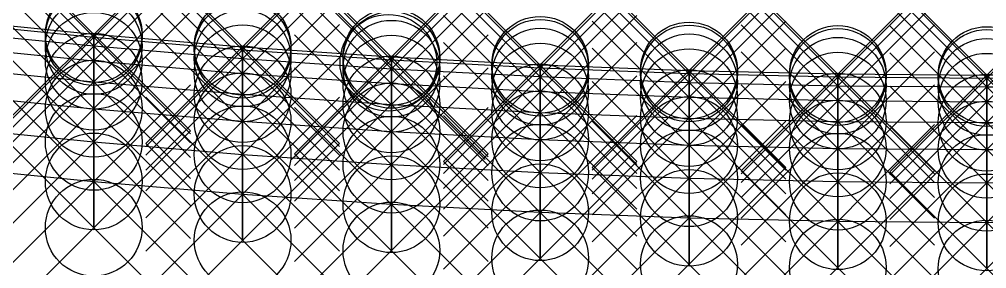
# Model space of a CAD drawing. Header units: inches. Extents: x 0.5 to 40.5, y -2.1 to 1.9.
# Drawn here: x 10.5 to 20.5, y -2.13 to 0.44 of the extents above; entities that cross this region are included whole.
import ezdxf

# ---------------------------------------------------------------- set-up
doc = ezdxf.new("R2010")
doc.units = ezdxf.units.IN
doc.header["$MEASUREMENT"] = 0
doc.header["$PDMODE"] = 35
for name, color, linetype in [('GF_Glass_02', 210, 'Continuous'), ('GF_Glass_03', 210, 'Continuous'), ('MF_horizontal', 104, 'Continuous'), ('MF_vertical', 44, 'Continuous'), ('NF_Glassload', 150, 'Continuous'), ('NF_RestraintsXYZ', 70, 'Continuous'), ('NF_Windload_01', 40, 'Continuous'), ('NF_Windload_02', 40, 'Continuous'), ('NF_Windload_03', 40, 'Continuous'), ('NF_Windload_04', 40, 'Continuous'), ('NF_Windload_05', 40, 'Continuous'), ('NF_Windload_06', 40, 'Continuous'), ('NF_Windload_07', 40, 'Continuous'), ('NF_Windload_08', 40, 'Continuous'), ('NF_Windload_09', 40, 'Continuous'), ('NF_Windload_10', 40, 'Continuous'), ('NF_Windload_11', 40, 'Continuous'), ('NF_Windload_12', 40, 'Continuous'), ('NF_Windload_13', 40, 'Continuous'), ('NF_Windload_14', 40, 'Continuous'), ('NF_Windload_15', 40, 'Continuous')]:
    doc.layers.add(name, color=color, linetype=linetype)

msp = doc.modelspace()

# ---------------------------------------------------------------- linework, layer by layer
for p, q in [((9.731, 0.442, 12.5), (11.269, 0.289, 12.5)), ((9.731, 0.412, 14.062), (11.269, 0.259, 14.062)), ((9.731, 0.412, 10.938), (11.269, 0.259, 10.938)), ((9.731, 0.32, 15.625), (11.269, 0.167, 15.625)), ((9.731, 0.32, 9.375), (11.269, 0.167, 9.375)), ((11.269, 0.289, 12.5), (12.808, 0.16, 12.5)), ((11.269, 0.259, 14.062), (11.269, 0.289, 12.5)), ((11.269, 0.289, 12.5), (11.269, 0.259, 10.938)), ((11.269, 0.259, 14.062), (12.808, 0.129, 14.062)), ((11.269, 0.259, 10.938), (12.808, 0.129, 10.938)), ((11.269, 0.167, 15.625), (11.269, 0.259, 14.062)), ((11.269, 0.259, 10.938), (11.269, 0.167, 9.375)), ((9.731, 0.167, 17.188), (11.269, 0.014, 17.188)), ((9.731, 0.167, 7.812), (11.269, 0.014, 7.812)), ((11.269, 0.167, 15.625), (12.808, 0.038, 15.625)), ((11.269, 0.167, 9.375), (12.808, 0.038, 9.375)), ((11.269, 0.014, 17.188), (11.269, 0.167, 15.625)), ((11.269, 0.167, 9.375), (11.269, 0.014, 7.812)), ((12.808, 0.16, 12.5), (14.346, 0.054, 12.5)), ((12.808, 0.129, 14.062), (12.808, 0.16, 12.5)), ((12.808, 0.16, 12.5), (12.808, 0.129, 10.938)), ((12.808, 0.129, 14.062), (14.346, 0.023, 14.062)), ((12.808, 0.129, 10.938), (14.346, 0.023, 10.938)), ((12.808, 0.038, 15.625), (12.808, 0.129, 14.062)), ((12.808, 0.129, 10.938), (12.808, 0.038, 9.375)), ((11.269, 0.014, 17.188), (12.808, -0.116, 17.188)), ((11.269, 0.014, 7.812), (12.808, -0.116, 7.812)), ((11.269, -0.202, 18.75), (11.269, 0.014, 17.188)), ((11.269, 0.014, 7.812), (11.269, -0.202, 6.25)), ((12.808, 0.038, 15.625), (14.346, -0.068, 15.625)), ((12.808, 0.038, 9.375), (14.346, -0.068, 9.375)), ((12.808, -0.116, 17.188), (12.808, 0.038, 15.625)), ((12.808, 0.038, 9.375), (12.808, -0.116, 7.812)), ((14.346, 0.054, 12.5), (15.884, -0.028, 12.5)), ((14.346, 0.023, 14.062), (14.346, 0.054, 12.5)), ((14.346, 0.054, 12.5), (14.346, 0.023, 10.938)), ((14.346, 0.023, 14.062), (15.884, -0.059, 14.062)), ((14.346, 0.023, 10.938), (15.884, -0.059, 10.938)), ((14.346, -0.068, 15.625), (14.346, 0.023, 14.062)), ((14.346, 0.023, 10.938), (14.346, -0.068, 9.375)), ((9.731, -0.049, 18.75), (11.269, -0.202, 18.75)), ((9.731, -0.049, 6.25), (11.269, -0.202, 6.25)), ((14.346, -0.068, 15.625), (15.884, -0.15, 15.625)), ((14.346, -0.068, 9.375), (15.884, -0.15, 9.375)), ((14.346, -0.222, 17.188), (14.346, -0.068, 15.625)), ((14.346, -0.068, 9.375), (14.346, -0.222, 7.812)), ((15.884, -0.028, 12.5), (17.423, -0.087, 12.5)), ((15.884, -0.059, 14.062), (15.884, -0.028, 12.5)), ((15.884, -0.028, 12.5), (15.884, -0.059, 10.938)), ((15.884, -0.059, 14.062), (17.423, -0.117, 14.062)), ((15.884, -0.059, 10.938), (17.423, -0.117, 10.938)), ((15.884, -0.15, 15.625), (15.884, -0.059, 14.062)), ((15.884, -0.059, 10.938), (15.884, -0.15, 9.375)), ((17.423, -0.087, 12.5), (18.961, -0.122, 12.5)), ((17.423, -0.117, 14.062), (17.423, -0.087, 12.5)), ((17.423, -0.087, 12.5), (17.423, -0.117, 10.938)), ((12.808, -0.116, 17.188), (14.346, -0.222, 17.188)), ((12.808, -0.116, 7.812), (14.346, -0.222, 7.812)), ((12.808, -0.331, 18.75), (12.808, -0.116, 17.188)), ((12.808, -0.116, 7.812), (12.808, -0.331, 6.25)), ((15.884, -0.15, 15.625), (17.423, -0.209, 15.625)), ((15.884, -0.15, 9.375), (17.423, -0.209, 9.375)), ((15.884, -0.304, 17.188), (15.884, -0.15, 15.625)), ((15.884, -0.15, 9.375), (15.884, -0.304, 7.812)), ((17.423, -0.117, 14.062), (18.961, -0.153, 14.062)), ((17.423, -0.117, 10.938), (18.961, -0.153, 10.938)), ((17.423, -0.209, 15.625), (17.423, -0.117, 14.062)), ((17.423, -0.117, 10.938), (17.423, -0.209, 9.375)), ((18.961, -0.122, 12.5), (20.5, -0.134, 12.5)), ((18.961, -0.153, 14.062), (18.961, -0.122, 12.5)), ((18.961, -0.122, 12.5), (18.961, -0.153, 10.938)), ((18.961, -0.153, 14.062), (20.5, -0.164, 14.062)), ((18.961, -0.153, 10.938), (20.5, -0.164, 10.938)), ((18.961, -0.244, 15.625), (18.961, -0.153, 14.062)), ((18.961, -0.153, 10.938), (18.961, -0.244, 9.375)), ((20.5, -0.134, 12.5), (22.038, -0.122, 12.5)), ((20.5, -0.164, 14.062), (20.5, -0.134, 12.5)), ((20.5, -0.134, 12.5), (20.5, -0.164, 10.938)), ((20.5, -0.164, 14.062), (22.038, -0.153, 14.062)), ((20.5, -0.164, 10.938), (22.038, -0.153, 10.938)), ((20.5, -0.256, 15.625), (20.5, -0.164, 14.062)), ((20.5, -0.164, 10.938), (20.5, -0.256, 9.375)), ((11.269, -0.202, 18.75), (12.808, -0.331, 18.75)), ((11.269, -0.202, 6.25), (12.808, -0.331, 6.25)), ((11.269, -0.481, 20.312), (11.269, -0.202, 18.75)), ((11.269, -0.202, 6.25), (11.269, -0.481, 4.688)), ((14.346, -0.222, 17.188), (15.884, -0.304, 17.188)), ((14.346, -0.222, 7.812), (15.884, -0.304, 7.812)), ((14.346, -0.437, 18.75), (14.346, -0.222, 17.188)), ((14.346, -0.222, 7.812), (14.346, -0.437, 6.25)), ((17.423, -0.209, 15.625), (18.961, -0.244, 15.625)), ((17.423, -0.209, 9.375), (18.961, -0.244, 9.375)), ((17.423, -0.362, 17.188), (17.423, -0.209, 15.625)), ((17.423, -0.209, 9.375), (17.423, -0.362, 7.812)), ((18.961, -0.244, 15.625), (20.5, -0.256, 15.625)), ((18.961, -0.244, 9.375), (20.5, -0.256, 9.375)), ((18.961, -0.397, 17.188), (18.961, -0.244, 15.625)), ((18.961, -0.244, 9.375), (18.961, -0.397, 7.812)), ((20.5, -0.256, 15.625), (22.038, -0.244, 15.625)), ((20.5, -0.256, 9.375), (22.038, -0.244, 9.375)), ((20.5, -0.409, 17.188), (20.5, -0.256, 15.625)), ((20.5, -0.256, 9.375), (20.5, -0.409, 7.812)), ((9.731, -0.328, 20.312), (11.269, -0.481, 20.312)), ((9.731, -0.328, 4.688), (11.269, -0.481, 4.688)), ((12.808, -0.331, 18.75), (14.346, -0.437, 18.75)), ((12.808, -0.331, 6.25), (14.346, -0.437, 6.25)), ((12.808, -0.61, 20.312), (12.808, -0.331, 18.75)), ((12.808, -0.331, 6.25), (12.808, -0.61, 4.688)), ((15.884, -0.304, 17.188), (17.423, -0.362, 17.188)), ((15.884, -0.304, 7.812), (17.423, -0.362, 7.812)), ((15.884, -0.519, 18.75), (15.884, -0.304, 17.188)), ((15.884, -0.304, 7.812), (15.884, -0.519, 6.25)), ((17.423, -0.362, 17.188), (18.961, -0.397, 17.188)), ((17.423, -0.362, 7.812), (18.961, -0.397, 7.812)), ((17.423, -0.578, 18.75), (17.423, -0.362, 17.188)), ((17.423, -0.362, 7.812), (17.423, -0.578, 6.25)), ((18.961, -0.397, 17.188), (20.5, -0.409, 17.188)), ((18.961, -0.397, 7.812), (20.5, -0.409, 7.812)), ((18.961, -0.613, 18.75), (18.961, -0.397, 17.188)), ((18.961, -0.397, 7.812), (18.961, -0.613, 6.25)), ((20.5, -0.409, 17.188), (22.038, -0.397, 17.188)), ((20.5, -0.409, 7.812), (22.038, -0.397, 7.812)), ((11.269, -0.481, 20.312), (12.808, -0.61, 20.312)), ((11.269, -0.481, 4.688), (12.808, -0.61, 4.688)), ((11.269, -0.824, 21.875), (11.269, -0.481, 20.312)), ((11.269, -0.481, 4.688), (11.269, -0.824, 3.125)), ((14.346, -0.437, 18.75), (15.884, -0.519, 18.75)), ((14.346, -0.437, 6.25), (15.884, -0.519, 6.25)), ((14.346, -0.716, 20.312), (14.346, -0.437, 18.75)), ((14.346, -0.437, 6.25), (14.346, -0.716, 4.688)), ((20.5, -0.625, 18.75), (20.5, -0.409, 17.188)), ((20.5, -0.409, 7.812), (20.5, -0.625, 6.25)), ((15.884, -0.519, 18.75), (17.423, -0.578, 18.75)), ((15.884, -0.519, 6.25), (17.423, -0.578, 6.25)), ((15.884, -0.798, 20.312), (15.884, -0.519, 18.75)), ((15.884, -0.519, 6.25), (15.884, -0.798, 4.688)), ((17.423, -0.578, 18.75), (18.961, -0.613, 18.75)), ((17.423, -0.578, 6.25), (18.961, -0.613, 6.25)), ((17.423, -0.857, 20.312), (17.423, -0.578, 18.75)), ((17.423, -0.578, 6.25), (17.423, -0.857, 4.688)), ((9.731, -0.671, 21.875), (11.269, -0.824, 21.875)), ((9.731, -0.671, 3.125), (11.269, -0.824, 3.125)), ((12.808, -0.61, 20.312), (14.346, -0.716, 20.312)), ((12.808, -0.61, 4.688), (14.346, -0.716, 4.688)), ((12.808, -0.953, 21.875), (12.808, -0.61, 20.312)), ((12.808, -0.61, 4.688), (12.808, -0.953, 3.125)), ((18.961, -0.613, 18.75), (20.5, -0.625, 18.75)), ((18.961, -0.613, 6.25), (20.5, -0.625, 6.25)), ((18.961, -0.892, 20.312), (18.961, -0.613, 18.75)), ((18.961, -0.613, 6.25), (18.961, -0.892, 4.688)), ((20.5, -0.625, 18.75), (22.038, -0.613, 18.75)), ((20.5, -0.625, 6.25), (22.038, -0.613, 6.25)), ((20.5, -0.904, 20.312), (20.5, -0.625, 18.75)), ((20.5, -0.625, 6.25), (20.5, -0.904, 4.688)), ((14.346, -0.716, 20.312), (15.884, -0.798, 20.312)), ((14.346, -0.716, 4.688), (15.884, -0.798, 4.688)), ((14.346, -1.059, 21.875), (14.346, -0.716, 20.312)), ((14.346, -0.716, 4.688), (14.346, -1.059, 3.125)), ((15.884, -0.798, 20.312), (17.423, -0.857, 20.312)), ((15.884, -0.798, 4.688), (17.423, -0.857, 4.688)), ((15.884, -1.141, 21.875), (15.884, -0.798, 20.312)), ((15.884, -0.798, 4.688), (15.884, -1.141, 3.125)), ((11.269, -0.824, 21.875), (12.808, -0.953, 21.875)), ((11.269, -0.824, 3.125), (12.808, -0.953, 3.125)), ((11.269, -1.233, 23.438), (11.269, -0.824, 21.875)), ((11.269, -0.824, 3.125), (11.269, -1.233, 1.562)), ((17.423, -0.857, 20.312), (18.961, -0.892, 20.312)), ((17.423, -0.857, 4.688), (18.961, -0.892, 4.688)), ((17.423, -1.2, 21.875), (17.423, -0.857, 20.312)), ((17.423, -0.857, 4.688), (17.423, -1.2, 3.125)), ((18.961, -0.892, 20.312), (20.5, -0.904, 20.312)), ((18.961, -0.892, 4.688), (20.5, -0.904, 4.688)), ((18.961, -1.235, 21.875), (18.961, -0.892, 20.312)), ((18.961, -0.892, 4.688), (18.961, -1.235, 3.125)), ((20.5, -0.904, 20.312), (22.038, -0.892, 20.312)), ((20.5, -0.904, 4.688), (22.038, -0.892, 4.688)), ((12.808, -0.953, 21.875), (14.346, -1.059, 21.875)), ((12.808, -0.953, 3.125), (14.346, -1.059, 3.125)), ((12.808, -1.363, 23.438), (12.808, -0.953, 21.875)), ((12.808, -0.953, 3.125), (12.808, -1.363, 1.562)), ((20.5, -1.247, 21.875), (20.5, -0.904, 20.312)), ((20.5, -0.904, 4.688), (20.5, -1.247, 3.125)), ((9.731, -1.08, 23.438), (11.269, -1.233, 23.438)), ((9.731, -1.08, 1.562), (11.269, -1.233, 1.562)), ((14.346, -1.059, 21.875), (15.884, -1.141, 21.875)), ((14.346, -1.059, 3.125), (15.884, -1.141, 3.125)), ((14.346, -1.468, 23.438), (14.346, -1.059, 21.875)), ((14.346, -1.059, 3.125), (14.346, -1.468, 1.562)), ((15.884, -1.141, 21.875), (17.423, -1.2, 21.875)), ((15.884, -1.141, 3.125), (17.423, -1.2, 3.125)), ((15.884, -1.551, 23.438), (15.884, -1.141, 21.875)), ((15.884, -1.141, 3.125), (15.884, -1.551, 1.562)), ((17.423, -1.2, 21.875), (18.961, -1.235, 21.875)), ((17.423, -1.2, 3.125), (18.961, -1.235, 3.125)), ((17.423, -1.609, 23.438), (17.423, -1.2, 21.875)), ((17.423, -1.2, 3.125), (17.423, -1.609, 1.562)), ((11.269, -1.233, 23.438), (12.808, -1.363, 23.438)), ((11.269, -1.233, 1.562), (12.808, -1.363, 1.562)), ((11.269, -1.711, 25), (11.269, -1.233, 23.438)), ((11.269, -1.233, 1.562), (11.269, -1.711)), ((18.961, -1.235, 21.875), (20.5, -1.247, 21.875)), ((18.961, -1.235, 3.125), (20.5, -1.247, 3.125)), ((18.961, -1.644, 23.438), (18.961, -1.235, 21.875)), ((18.961, -1.235, 3.125), (18.961, -1.644, 1.562)), ((20.5, -1.247, 21.875), (22.038, -1.235, 21.875)), ((20.5, -1.247, 3.125), (22.038, -1.235, 3.125)), ((20.5, -1.656, 23.438), (20.5, -1.247, 21.875)), ((20.5, -1.247, 3.125), (20.5, -1.656, 1.562)), ((12.808, -1.363, 23.438), (14.346, -1.468, 23.438)), ((12.808, -1.363, 1.562), (14.346, -1.468, 1.562)), ((12.808, -1.84, 25), (12.808, -1.363, 23.438)), ((12.808, -1.363, 1.562), (12.808, -1.84)), ((14.346, -1.468, 23.438), (15.884, -1.551, 23.438)), ((14.346, -1.468, 1.562), (15.884, -1.551, 1.562)), ((14.346, -1.946, 25), (14.346, -1.468, 23.438)), ((14.346, -1.468, 1.562), (14.346, -1.946)), ((15.884, -1.551, 23.438), (17.423, -1.609, 23.438)), ((15.884, -1.551, 1.562), (17.423, -1.609, 1.562)), ((15.884, -2.028, 25), (15.884, -1.551, 23.438)), ((15.884, -1.551, 1.562), (15.884, -2.028)), ((17.423, -1.609, 23.438), (18.961, -1.644, 23.438)), ((17.423, -1.609, 1.562), (18.961, -1.644, 1.562)), ((17.423, -2.087, 25), (17.423, -1.609, 23.438)), ((17.423, -1.609, 1.562), (17.423, -2.087)), ((18.961, -1.644, 23.438), (20.5, -1.656, 23.438)), ((18.961, -1.644, 1.562), (20.5, -1.656, 1.562)), ((18.961, -2.122, 25), (18.961, -1.644, 23.438)), ((18.961, -1.644, 1.562), (18.961, -2.122)), ((20.5, -1.656, 23.438), (22.038, -1.644, 23.438)), ((20.5, -1.656, 1.562), (22.038, -1.644, 1.562)), ((20.5, -2.134, 25), (20.5, -1.656, 23.438)), ((20.5, -1.656, 1.562), (20.5, -2.134))]:
    msp.add_line(p, q)
at = {"layer": 'GF_Glass_02'}
for p in [(12.808, 0.129, 10.938), (12.808, 0.038, 9.375), (14.315, -0.007, 10.938), (14.346, -0.068, 9.375)]:
    msp.add_point(p, dxfattribs=at)
at = {"layer": 'GF_Glass_03'}
for p in [(18.961, -0.122, 12.5), (18.961, -0.153, 14.062), (20.5, -0.134, 12.5), (20.5, -0.164, 14.062)]:
    msp.add_point(p, dxfattribs=at)
at = {"layer": 'MF_horizontal'}
for p, q in [((9.731, 0.442, 12.5), (11.269, 0.289, 12.5)), ((9.731, 0.412, 14.062), (11.269, 0.259, 14.062)), ((9.731, 0.412, 10.938), (11.269, 0.259, 10.938)), ((9.731, 0.32, 15.625), (11.269, 0.167, 15.625)), ((9.731, 0.32, 9.375), (11.269, 0.167, 9.375)), ((11.269, 0.289, 12.5), (12.808, 0.16, 12.5)), ((11.269, 0.259, 14.062), (12.808, 0.129, 14.062)), ((11.269, 0.259, 10.938), (12.808, 0.129, 10.938)), ((9.731, 0.167, 17.188), (11.269, 0.014, 17.188)), ((9.731, 0.167, 7.812), (11.269, 0.014, 7.812)), ((11.269, 0.167, 15.625), (12.808, 0.038, 15.625)), ((11.269, 0.167, 9.375), (12.808, 0.038, 9.375)), ((12.808, 0.16, 12.5), (14.346, 0.054, 12.5)), ((12.808, 0.129, 14.062), (14.346, 0.023, 14.062)), ((12.808, 0.129, 10.938), (14.346, 0.023, 10.938)), ((11.269, 0.014, 17.188), (12.808, -0.116, 17.188)), ((11.269, 0.014, 7.812), (12.808, -0.116, 7.812)), ((12.808, 0.038, 15.625), (14.346, -0.068, 15.625)), ((12.808, 0.038, 9.375), (14.346, -0.068, 9.375)), ((14.346, 0.054, 12.5), (15.884, -0.028, 12.5)), ((14.346, 0.023, 14.062), (15.884, -0.059, 14.062)), ((14.346, 0.023, 10.938), (15.884, -0.059, 10.938)), ((9.731, -0.049, 18.75), (11.269, -0.202, 18.75)), ((9.731, -0.049, 6.25), (11.269, -0.202, 6.25)), ((14.346, -0.068, 15.625), (15.884, -0.15, 15.625)), ((14.346, -0.068, 9.375), (15.884, -0.15, 9.375)), ((15.884, -0.028, 12.5), (17.423, -0.087, 12.5)), ((15.884, -0.059, 14.062), (17.423, -0.117, 14.062)), ((15.884, -0.059, 10.938), (17.423, -0.117, 10.938)), ((17.423, -0.087, 12.5), (18.961, -0.122, 12.5)), ((12.808, -0.116, 17.188), (14.346, -0.222, 17.188)), ((12.808, -0.116, 7.812), (14.346, -0.222, 7.812)), ((15.884, -0.15, 15.625), (17.423, -0.209, 15.625)), ((15.884, -0.15, 9.375), (17.423, -0.209, 9.375)), ((17.423, -0.117, 14.062), (18.961, -0.153, 14.062)), ((17.423, -0.117, 10.938), (18.961, -0.153, 10.938)), ((18.961, -0.122, 12.5), (20.5, -0.134, 12.5)), ((18.961, -0.153, 14.062), (20.5, -0.164, 14.062)), ((18.961, -0.153, 10.938), (20.5, -0.164, 10.938)), ((20.5, -0.134, 12.5), (22.038, -0.122, 12.5)), ((20.5, -0.164, 14.062), (22.038, -0.153, 14.062)), ((20.5, -0.164, 10.938), (22.038, -0.153, 10.938)), ((11.269, -0.202, 18.75), (12.808, -0.331, 18.75)), ((11.269, -0.202, 6.25), (12.808, -0.331, 6.25)), ((14.346, -0.222, 17.188), (15.884, -0.304, 17.188)), ((14.346, -0.222, 7.812), (15.884, -0.304, 7.812)), ((17.423, -0.209, 15.625), (18.961, -0.244, 15.625)), ((17.423, -0.209, 9.375), (18.961, -0.244, 9.375)), ((18.961, -0.244, 15.625), (20.5, -0.256, 15.625)), ((18.961, -0.244, 9.375), (20.5, -0.256, 9.375)), ((20.5, -0.256, 15.625), (22.038, -0.244, 15.625)), ((20.5, -0.256, 9.375), (22.038, -0.244, 9.375)), ((9.731, -0.328, 20.312), (11.269, -0.481, 20.312)), ((9.731, -0.328, 4.688), (11.269, -0.481, 4.688)), ((12.808, -0.331, 18.75), (14.346, -0.437, 18.75)), ((12.808, -0.331, 6.25), (14.346, -0.437, 6.25)), ((15.884, -0.304, 17.188), (17.423, -0.362, 17.188)), ((15.884, -0.304, 7.812), (17.423, -0.362, 7.812)), ((17.423, -0.362, 17.188), (18.961, -0.397, 17.188)), ((17.423, -0.362, 7.812), (18.961, -0.397, 7.812)), ((18.961, -0.397, 17.188), (20.5, -0.409, 17.188)), ((18.961, -0.397, 7.812), (20.5, -0.409, 7.812)), ((20.5, -0.409, 17.188), (22.038, -0.397, 17.188)), ((20.5, -0.409, 7.812), (22.038, -0.397, 7.812)), ((11.269, -0.481, 20.312), (12.808, -0.61, 20.312)), ((11.269, -0.481, 4.688), (12.808, -0.61, 4.688)), ((14.346, -0.437, 18.75), (15.884, -0.519, 18.75)), ((14.346, -0.437, 6.25), (15.884, -0.519, 6.25)), ((15.884, -0.519, 18.75), (17.423, -0.578, 18.75)), ((15.884, -0.519, 6.25), (17.423, -0.578, 6.25)), ((17.423, -0.578, 18.75), (18.961, -0.613, 18.75)), ((17.423, -0.578, 6.25), (18.961, -0.613, 6.25)), ((9.731, -0.671, 21.875), (11.269, -0.824, 21.875)), ((9.731, -0.671, 3.125), (11.269, -0.824, 3.125)), ((12.808, -0.61, 20.312), (14.346, -0.716, 20.312)), ((12.808, -0.61, 4.688), (14.346, -0.716, 4.688)), ((18.961, -0.613, 18.75), (20.5, -0.625, 18.75)), ((18.961, -0.613, 6.25), (20.5, -0.625, 6.25)), ((20.5, -0.625, 18.75), (22.038, -0.613, 18.75)), ((20.5, -0.625, 6.25), (22.038, -0.613, 6.25)), ((14.346, -0.716, 20.312), (15.884, -0.798, 20.312)), ((14.346, -0.716, 4.688), (15.884, -0.798, 4.688)), ((15.884, -0.798, 20.312), (17.423, -0.857, 20.312)), ((15.884, -0.798, 4.688), (17.423, -0.857, 4.688)), ((11.269, -0.824, 21.875), (12.808, -0.953, 21.875)), ((11.269, -0.824, 3.125), (12.808, -0.953, 3.125)), ((17.423, -0.857, 20.312), (18.961, -0.892, 20.312)), ((17.423, -0.857, 4.688), (18.961, -0.892, 4.688)), ((18.961, -0.892, 20.312), (20.5, -0.904, 20.312)), ((18.961, -0.892, 4.688), (20.5, -0.904, 4.688)), ((20.5, -0.904, 20.312), (22.038, -0.892, 20.312)), ((20.5, -0.904, 4.688), (22.038, -0.892, 4.688)), ((12.808, -0.953, 21.875), (14.346, -1.059, 21.875)), ((12.808, -0.953, 3.125), (14.346, -1.059, 3.125)), ((9.731, -1.08, 23.438), (11.269, -1.233, 23.438)), ((9.731, -1.08, 1.562), (11.269, -1.233, 1.562)), ((14.346, -1.059, 21.875), (15.884, -1.141, 21.875)), ((14.346, -1.059, 3.125), (15.884, -1.141, 3.125)), ((15.884, -1.141, 21.875), (17.423, -1.2, 21.875)), ((15.884, -1.141, 3.125), (17.423, -1.2, 3.125)), ((17.423, -1.2, 21.875), (18.961, -1.235, 21.875)), ((17.423, -1.2, 3.125), (18.961, -1.235, 3.125)), ((11.269, -1.233, 23.438), (12.808, -1.363, 23.438)), ((11.269, -1.233, 1.562), (12.808, -1.363, 1.562)), ((18.961, -1.235, 21.875), (20.5, -1.247, 21.875)), ((18.961, -1.235, 3.125), (20.5, -1.247, 3.125)), ((20.5, -1.247, 21.875), (22.038, -1.235, 21.875)), ((20.5, -1.247, 3.125), (22.038, -1.235, 3.125)), ((12.808, -1.363, 23.438), (14.346, -1.468, 23.438)), ((12.808, -1.363, 1.562), (14.346, -1.468, 1.562)), ((14.346, -1.468, 23.438), (15.884, -1.551, 23.438)), ((14.346, -1.468, 1.562), (15.884, -1.551, 1.562)), ((15.884, -1.551, 23.438), (17.423, -1.609, 23.438)), ((15.884, -1.551, 1.562), (17.423, -1.609, 1.562)), ((17.423, -1.609, 23.438), (18.961, -1.644, 23.438)), ((17.423, -1.609, 1.562), (18.961, -1.644, 1.562)), ((18.961, -1.644, 23.438), (20.5, -1.656, 23.438)), ((18.961, -1.644, 1.562), (20.5, -1.656, 1.562)), ((20.5, -1.656, 23.438), (22.038, -1.644, 23.438)), ((20.5, -1.656, 1.562), (22.038, -1.644, 1.562))]:
    msp.add_line(p, q, dxfattribs=at)
at = {"layer": 'MF_vertical'}
for p, q in [((11.269, 0.259, 14.062), (11.269, 0.289, 12.5)), ((11.269, 0.289, 12.5), (11.269, 0.259, 10.938)), ((11.269, 0.167, 15.625), (11.269, 0.259, 14.062)), ((11.269, 0.259, 10.938), (11.269, 0.167, 9.375)), ((11.269, 0.014, 17.188), (11.269, 0.167, 15.625)), ((11.269, 0.167, 9.375), (11.269, 0.014, 7.812)), ((12.808, 0.129, 14.062), (12.808, 0.16, 12.5)), ((12.808, 0.16, 12.5), (12.808, 0.129, 10.938)), ((12.808, 0.038, 15.625), (12.808, 0.129, 14.062)), ((12.808, 0.129, 10.938), (12.808, 0.038, 9.375)), ((11.269, -0.202, 18.75), (11.269, 0.014, 17.188)), ((11.269, 0.014, 7.812), (11.269, -0.202, 6.25)), ((12.808, -0.116, 17.188), (12.808, 0.038, 15.625)), ((12.808, 0.038, 9.375), (12.808, -0.116, 7.812)), ((14.346, 0.023, 14.062), (14.346, 0.054, 12.5)), ((14.346, 0.054, 12.5), (14.346, 0.023, 10.938)), ((14.346, -0.068, 15.625), (14.346, 0.023, 14.062)), ((14.346, 0.023, 10.938), (14.346, -0.068, 9.375)), ((14.346, -0.222, 17.188), (14.346, -0.068, 15.625)), ((14.346, -0.068, 9.375), (14.346, -0.222, 7.812)), ((15.884, -0.059, 14.062), (15.884, -0.028, 12.5)), ((15.884, -0.028, 12.5), (15.884, -0.059, 10.938)), ((15.884, -0.15, 15.625), (15.884, -0.059, 14.062)), ((15.884, -0.059, 10.938), (15.884, -0.15, 9.375)), ((17.423, -0.117, 14.062), (17.423, -0.087, 12.5)), ((17.423, -0.087, 12.5), (17.423, -0.117, 10.938)), ((12.808, -0.331, 18.75), (12.808, -0.116, 17.188)), ((12.808, -0.116, 7.812), (12.808, -0.331, 6.25)), ((15.884, -0.304, 17.188), (15.884, -0.15, 15.625)), ((15.884, -0.15, 9.375), (15.884, -0.304, 7.812)), ((17.423, -0.209, 15.625), (17.423, -0.117, 14.062)), ((17.423, -0.117, 10.938), (17.423, -0.209, 9.375)), ((18.961, -0.153, 14.062), (18.961, -0.122, 12.5)), ((18.961, -0.122, 12.5), (18.961, -0.153, 10.938)), ((18.961, -0.244, 15.625), (18.961, -0.153, 14.062)), ((18.961, -0.153, 10.938), (18.961, -0.244, 9.375)), ((20.5, -0.164, 14.062), (20.5, -0.134, 12.5)), ((20.5, -0.134, 12.5), (20.5, -0.164, 10.938)), ((20.5, -0.256, 15.625), (20.5, -0.164, 14.062)), ((20.5, -0.164, 10.938), (20.5, -0.256, 9.375)), ((11.269, -0.481, 20.312), (11.269, -0.202, 18.75)), ((11.269, -0.202, 6.25), (11.269, -0.481, 4.688)), ((14.346, -0.437, 18.75), (14.346, -0.222, 17.188)), ((14.346, -0.222, 7.812), (14.346, -0.437, 6.25)), ((17.423, -0.362, 17.188), (17.423, -0.209, 15.625)), ((17.423, -0.209, 9.375), (17.423, -0.362, 7.812)), ((18.961, -0.397, 17.188), (18.961, -0.244, 15.625)), ((18.961, -0.244, 9.375), (18.961, -0.397, 7.812)), ((20.5, -0.409, 17.188), (20.5, -0.256, 15.625)), ((20.5, -0.256, 9.375), (20.5, -0.409, 7.812)), ((12.808, -0.61, 20.312), (12.808, -0.331, 18.75)), ((12.808, -0.331, 6.25), (12.808, -0.61, 4.688)), ((15.884, -0.519, 18.75), (15.884, -0.304, 17.188)), ((15.884, -0.304, 7.812), (15.884, -0.519, 6.25)), ((17.423, -0.578, 18.75), (17.423, -0.362, 17.188)), ((17.423, -0.362, 7.812), (17.423, -0.578, 6.25)), ((18.961, -0.613, 18.75), (18.961, -0.397, 17.188)), ((18.961, -0.397, 7.812), (18.961, -0.613, 6.25)), ((11.269, -0.824, 21.875), (11.269, -0.481, 20.312)), ((11.269, -0.481, 4.688), (11.269, -0.824, 3.125)), ((14.346, -0.716, 20.312), (14.346, -0.437, 18.75)), ((14.346, -0.437, 6.25), (14.346, -0.716, 4.688)), ((20.5, -0.625, 18.75), (20.5, -0.409, 17.188)), ((20.5, -0.409, 7.812), (20.5, -0.625, 6.25)), ((15.884, -0.798, 20.312), (15.884, -0.519, 18.75)), ((15.884, -0.519, 6.25), (15.884, -0.798, 4.688)), ((17.423, -0.857, 20.312), (17.423, -0.578, 18.75)), ((17.423, -0.578, 6.25), (17.423, -0.857, 4.688)), ((12.808, -0.953, 21.875), (12.808, -0.61, 20.312)), ((12.808, -0.61, 4.688), (12.808, -0.953, 3.125)), ((18.961, -0.892, 20.312), (18.961, -0.613, 18.75)), ((18.961, -0.613, 6.25), (18.961, -0.892, 4.688)), ((20.5, -0.904, 20.312), (20.5, -0.625, 18.75)), ((20.5, -0.625, 6.25), (20.5, -0.904, 4.688)), ((14.346, -1.059, 21.875), (14.346, -0.716, 20.312)), ((14.346, -0.716, 4.688), (14.346, -1.059, 3.125)), ((15.884, -1.141, 21.875), (15.884, -0.798, 20.312)), ((15.884, -0.798, 4.688), (15.884, -1.141, 3.125)), ((11.269, -1.233, 23.438), (11.269, -0.824, 21.875)), ((11.269, -0.824, 3.125), (11.269, -1.233, 1.562)), ((17.423, -1.2, 21.875), (17.423, -0.857, 20.312)), ((17.423, -0.857, 4.688), (17.423, -1.2, 3.125)), ((18.961, -1.235, 21.875), (18.961, -0.892, 20.312)), ((18.961, -0.892, 4.688), (18.961, -1.235, 3.125)), ((12.808, -1.363, 23.438), (12.808, -0.953, 21.875)), ((12.808, -0.953, 3.125), (12.808, -1.363, 1.562)), ((20.5, -1.247, 21.875), (20.5, -0.904, 20.312)), ((20.5, -0.904, 4.688), (20.5, -1.247, 3.125)), ((14.346, -1.468, 23.438), (14.346, -1.059, 21.875)), ((14.346, -1.059, 3.125), (14.346, -1.468, 1.562)), ((15.884, -1.551, 23.438), (15.884, -1.141, 21.875)), ((15.884, -1.141, 3.125), (15.884, -1.551, 1.562)), ((17.423, -1.609, 23.438), (17.423, -1.2, 21.875)), ((17.423, -1.2, 3.125), (17.423, -1.609, 1.562)), ((11.269, -1.711, 25), (11.269, -1.233, 23.438)), ((11.269, -1.233, 1.562), (11.269, -1.711)), ((18.961, -1.644, 23.438), (18.961, -1.235, 21.875)), ((18.961, -1.235, 3.125), (18.961, -1.644, 1.562)), ((20.5, -1.656, 23.438), (20.5, -1.247, 21.875)), ((20.5, -1.247, 3.125), (20.5, -1.656, 1.562)), ((12.808, -1.84, 25), (12.808, -1.363, 23.438)), ((12.808, -1.363, 1.562), (12.808, -1.84)), ((14.346, -1.946, 25), (14.346, -1.468, 23.438)), ((14.346, -1.468, 1.562), (14.346, -1.946)), ((15.884, -2.028, 25), (15.884, -1.551, 23.438)), ((15.884, -1.551, 1.562), (15.884, -2.028)), ((17.423, -2.087, 25), (17.423, -1.609, 23.438)), ((17.423, -1.609, 1.562), (17.423, -2.087)), ((18.961, -2.122, 25), (18.961, -1.644, 23.438)), ((18.961, -1.644, 1.562), (18.961, -2.122)), ((20.5, -2.134, 25), (20.5, -1.656, 23.438)), ((20.5, -1.656, 1.562), (20.5, -2.134))]:
    msp.add_line(p, q, dxfattribs=at)
at = {"layer": 'NF_Glassload'}
for p in [(11.269, 0.289, 12.5), (11.269, 0.259, 14.062), (11.269, 0.259, 10.938), (11.269, 0.167, 15.625), (11.269, 0.167, 9.375), (12.808, 0.16, 12.5), (12.808, 0.129, 14.062), (12.808, 0.129, 10.938), (11.269, 0.014, 17.188), (11.269, 0.014, 7.812), (12.808, 0.038, 15.625), (12.808, 0.038, 9.375), (14.346, 0.054, 12.5), (14.346, 0.023, 14.062), (14.346, 0.023, 10.938), (14.346, -0.068, 15.625), (14.346, -0.068, 9.375), (15.884, -0.028, 12.5), (15.884, -0.059, 14.062), (15.884, -0.059, 10.938), (17.423, -0.087, 12.5), (12.808, -0.116, 17.188), (12.808, -0.116, 7.812), (15.884, -0.15, 15.625), (15.884, -0.15, 9.375), (17.423, -0.117, 14.062), (17.423, -0.117, 10.938), (18.961, -0.122, 12.5), (18.961, -0.153, 14.062), (18.961, -0.153, 10.938), (20.5, -0.134, 12.5), (20.5, -0.164, 14.062), (20.5, -0.164, 10.938), (11.269, -0.202, 18.75), (11.269, -0.202, 6.25), (14.346, -0.222, 17.188), (14.346, -0.222, 7.812), (17.423, -0.209, 15.625), (17.423, -0.209, 9.375), (18.961, -0.244, 15.625), (18.961, -0.244, 9.375), (20.5, -0.256, 15.625), (20.5, -0.256, 9.375), (12.808, -0.331, 18.75), (12.808, -0.331, 6.25), (15.884, -0.304, 17.188), (15.884, -0.304, 7.812), (17.423, -0.362, 17.188), (17.423, -0.362, 7.812), (18.961, -0.397, 17.188), (18.961, -0.397, 7.812), (11.269, -0.481, 20.312), (11.269, -0.481, 4.688), (14.346, -0.437, 18.75), (14.346, -0.437, 6.25), (20.5, -0.409, 17.188), (20.5, -0.409, 7.812), (15.884, -0.519, 18.75), (15.884, -0.519, 6.25), (17.423, -0.578, 18.75), (17.423, -0.578, 6.25), (12.808, -0.61, 20.312), (12.808, -0.61, 4.688), (18.961, -0.613, 18.75), (18.961, -0.613, 6.25), (20.5, -0.625, 18.75), (20.5, -0.625, 6.25), (14.346, -0.716, 20.312), (14.346, -0.716, 4.688), (15.884, -0.798, 20.312), (15.884, -0.798, 4.688), (11.269, -0.824, 21.875), (11.269, -0.824, 3.125), (17.423, -0.857, 20.312), (17.423, -0.857, 4.688), (18.961, -0.892, 20.312), (18.961, -0.892, 4.688), (12.808, -0.953, 21.875), (12.808, -0.953, 3.125), (20.5, -0.904, 20.312), (20.5, -0.904, 4.688), (14.346, -1.059, 21.875), (14.346, -1.059, 3.125), (15.884, -1.141, 21.875), (15.884, -1.141, 3.125), (17.423, -1.2, 21.875), (17.423, -1.2, 3.125), (11.269, -1.233, 23.438), (11.269, -1.233, 1.562), (18.961, -1.235, 21.875), (18.961, -1.235, 3.125), (20.5, -1.247, 3.125), (12.808, -1.363, 23.438), (12.808, -1.363, 1.562), (14.346, -1.468, 23.438), (14.346, -1.468, 1.562), (15.884, -1.551, 23.438), (15.884, -1.551, 1.562), (17.423, -1.609, 23.438), (17.423, -1.609, 1.562), (18.961, -1.644, 23.438), (18.961, -1.644, 1.562), (20.5, -1.656, 23.438), (20.5, -1.656, 1.562)]:
    msp.add_point(p, dxfattribs=at)
at = {"layer": 'NF_RestraintsXYZ'}
for p in [(11.269, -1.711, 25), (11.269, -1.711), (12.808, -1.84, 25), (12.808, -1.84), (14.346, -1.946, 25), (14.346, -1.946), (15.884, -2.028, 25), (15.884, -2.028), (17.423, -2.087, 25), (17.423, -2.087), (18.961, -2.122, 25), (18.961, -2.122), (20.5, -2.134, 25), (20.5, -2.134)]:
    msp.add_point(p, dxfattribs=at)
at = {"layer": 'NF_Windload_01'}
for p in [(11.269, -1.233, 1.562), (12.808, -1.363, 1.562), (14.346, -1.468, 1.562), (15.884, -1.551, 1.562), (17.423, -1.609, 1.562), (18.961, -1.644, 1.562), (20.5, -1.656, 1.562)]:
    msp.add_point(p, dxfattribs=at)
at = {"layer": 'NF_Windload_02'}
for p in [(11.269, -0.824, 3.125), (12.808, -0.953, 3.125), (14.346, -1.059, 3.125), (15.884, -1.141, 3.125), (17.423, -1.2, 3.125), (18.961, -1.235, 3.125), (20.5, -1.247, 3.125)]:
    msp.add_point(p, dxfattribs=at)
at = {"layer": 'NF_Windload_03'}
for p in [(11.269, -0.481, 4.688), (12.808, -0.61, 4.688), (14.346, -0.716, 4.688), (15.884, -0.798, 4.688), (17.423, -0.857, 4.688), (18.961, -0.892, 4.688), (20.5, -0.904, 4.688)]:
    msp.add_point(p, dxfattribs=at)
at = {"layer": 'NF_Windload_04'}
for p in [(11.269, -0.202, 6.25), (12.808, -0.331, 6.25), (14.346, -0.437, 6.25), (15.884, -0.519, 6.25), (17.423, -0.578, 6.25), (18.961, -0.613, 6.25), (20.5, -0.625, 6.25)]:
    msp.add_point(p, dxfattribs=at)
at = {"layer": 'NF_Windload_05'}
for p in [(11.269, 0.014, 7.812), (12.808, -0.116, 7.812), (14.346, -0.222, 7.812), (15.884, -0.304, 7.812), (17.423, -0.362, 7.812), (18.961, -0.397, 7.812), (20.5, -0.409, 7.812)]:
    msp.add_point(p, dxfattribs=at)
at = {"layer": 'NF_Windload_06'}
for p in [(11.269, 0.167, 9.375), (12.808, 0.038, 9.375), (14.346, -0.068, 9.375), (15.884, -0.15, 9.375), (17.423, -0.209, 9.375), (18.961, -0.244, 9.375), (20.5, -0.256, 9.375)]:
    msp.add_point(p, dxfattribs=at)
at = {"layer": 'NF_Windload_07'}
for p in [(11.269, 0.259, 10.938), (12.808, 0.129, 10.938), (14.346, 0.023, 10.938), (15.884, -0.059, 10.938), (17.423, -0.117, 10.938), (18.961, -0.153, 10.938), (20.5, -0.164, 10.938)]:
    msp.add_point(p, dxfattribs=at)
at = {"layer": 'NF_Windload_08'}
for p in [(11.269, 0.289, 12.5), (12.808, 0.16, 12.5), (14.346, 0.054, 12.5), (15.884, -0.028, 12.5), (17.423, -0.087, 12.5), (18.961, -0.122, 12.5), (20.5, -0.134, 12.5)]:
    msp.add_point(p, dxfattribs=at)
at = {"layer": 'NF_Windload_09'}
for p in [(11.269, 0.259, 14.062), (12.808, 0.129, 14.062), (14.346, 0.023, 14.062), (15.884, -0.059, 14.062), (17.423, -0.117, 14.062), (18.961, -0.153, 14.062), (20.5, -0.164, 14.062)]:
    msp.add_point(p, dxfattribs=at)
at = {"layer": 'NF_Windload_10'}
for p in [(11.269, 0.167, 15.625), (12.808, 0.038, 15.625), (14.346, -0.068, 15.625), (15.884, -0.15, 15.625), (17.423, -0.209, 15.625), (18.961, -0.244, 15.625), (20.5, -0.256, 15.625)]:
    msp.add_point(p, dxfattribs=at)
at = {"layer": 'NF_Windload_11'}
for p in [(11.269, 0.014, 17.188), (12.808, -0.116, 17.188), (14.346, -0.222, 17.188), (15.884, -0.304, 17.188), (17.423, -0.362, 17.188), (18.961, -0.397, 17.188), (20.5, -0.409, 17.188)]:
    msp.add_point(p, dxfattribs=at)
at = {"layer": 'NF_Windload_12'}
for p in [(11.269, -0.202, 18.75), (12.808, -0.331, 18.75), (14.346, -0.437, 18.75), (15.884, -0.519, 18.75), (17.423, -0.578, 18.75), (18.961, -0.613, 18.75), (20.5, -0.625, 18.75)]:
    msp.add_point(p, dxfattribs=at)
at = {"layer": 'NF_Windload_13'}
for p in [(11.269, -0.481, 20.312), (12.808, -0.61, 20.312), (14.346, -0.716, 20.312), (15.884, -0.798, 20.312), (17.423, -0.857, 20.312), (18.961, -0.892, 20.312), (20.5, -0.904, 20.312)]:
    msp.add_point(p, dxfattribs=at)
at = {"layer": 'NF_Windload_14'}
for p in [(11.269, -0.824, 21.875), (12.808, -0.953, 21.875), (14.346, -1.059, 21.875), (15.884, -1.141, 21.875), (17.423, -1.2, 21.875), (18.961, -1.235, 21.875)]:
    msp.add_point(p, dxfattribs=at)
at = {"layer": 'NF_Windload_15'}
for p in [(11.269, -1.233, 23.438), (12.808, -1.363, 23.438), (14.346, -1.468, 23.438), (15.884, -1.551, 23.438), (17.423, -1.609, 23.438), (18.961, -1.644, 23.438), (20.5, -1.656, 23.438)]:
    msp.add_point(p, dxfattribs=at)

doc.saveas('drawing.dxf')
